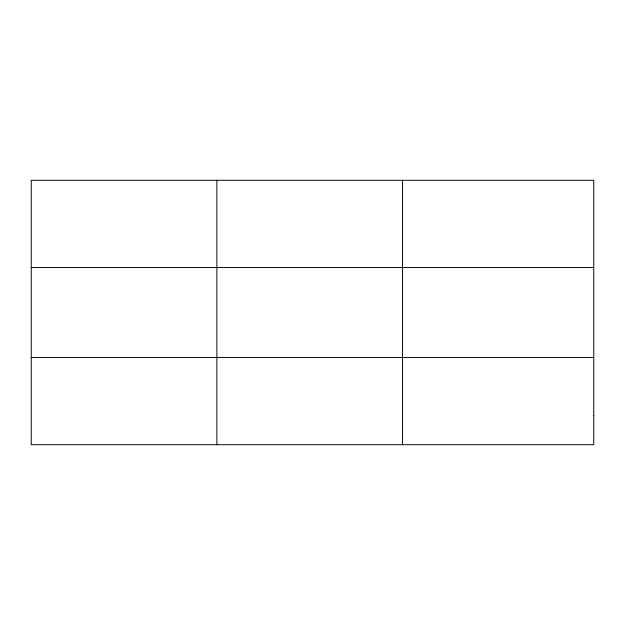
<?xml version="1.0" encoding="UTF-8"?>
<svg xmlns="http://www.w3.org/2000/svg" width="625" height="625" viewBox="0 0 625 625"><rect width="100%" height="100%" fill="white"/><g stroke="black" fill="none" stroke-linecap="round" stroke-linejoin="round"><path stroke-width="0.94" d="M216.875 444.711L216.875 180.289M402.5 444.711L402.5 180.289M31.25 267.547L593.75 267.547M31.25 357.453L593.75 357.453M593.75 415.625L593.75 444.711L31.25 444.711L31.25 180.289L593.75 180.289L593.75 415.625"/></g></svg>
